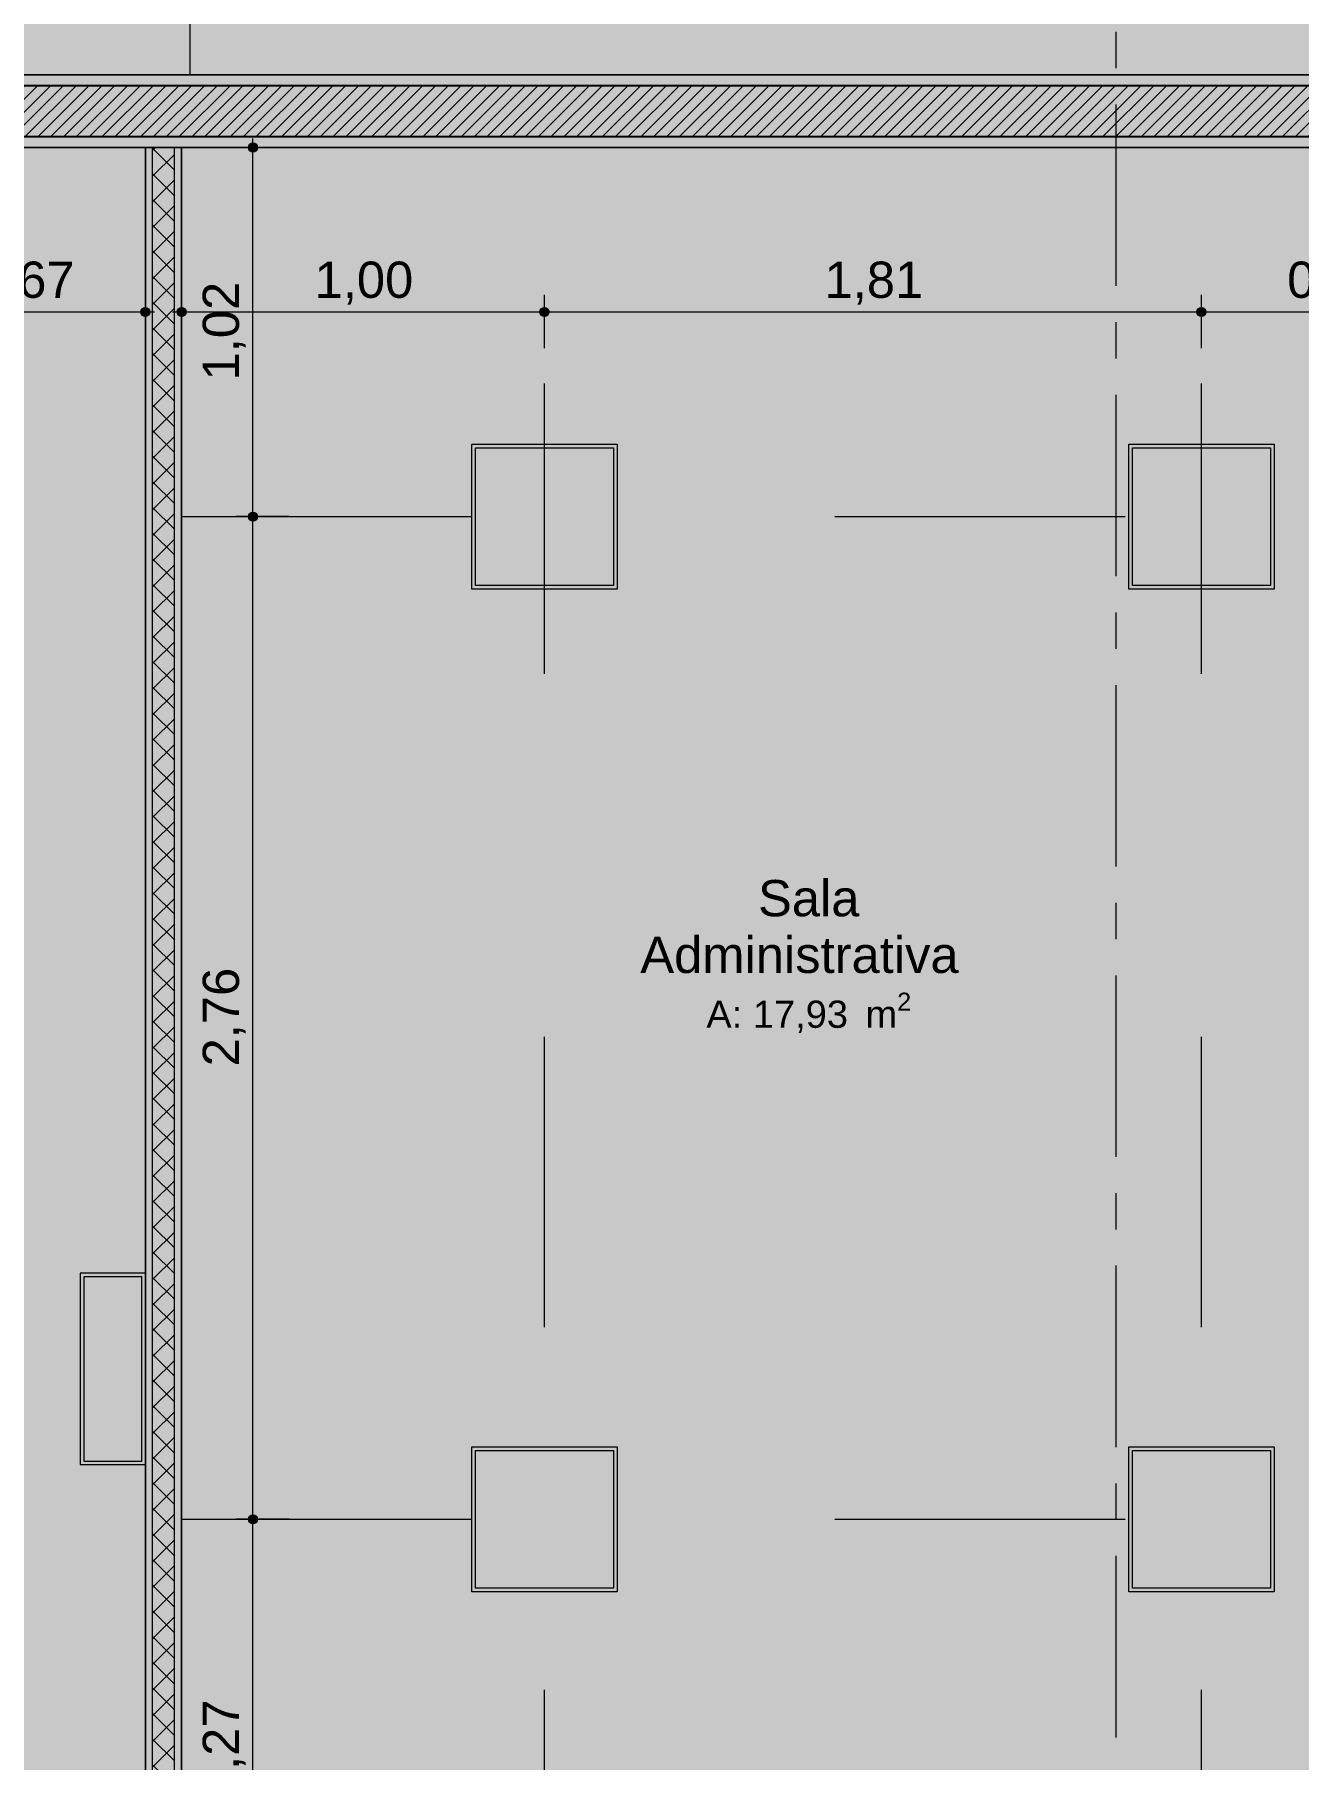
# Model space of a CAD drawing. Header units: metres. Extents: x -77 to -41.1, y -68 to -27.7.
# Drawn here: x -63.119 to -59.636, y -51.742 to -46.989 of the extents above; entities that cross this region are included whole.
import ezdxf

# ---------------------------------------------------------------- set-up
doc = ezdxf.new("R2010")
doc.units = ezdxf.units.M
doc.header["$MEASUREMENT"] = 0
doc.linetypes.add('AStair_dashed', pattern=[1.8, 0.8, -1])
doc.linetypes.add('Dot & Dashed', pattern=[0.6, 0.5, -0.05, 0, -0.05])
for name, color, linetype, lineweight in [('0_Caneta_No__99', 7, 'Continuous', 20), ('FORRO.EXEC_Caneta_No__241', 7, 'Continuous', 13), ('LUMINOTÉCNICA_Caneta_No__96', 252, 'Continuous', 0), ('PAREDE CONSTRUIR_Caneta_No__241', 7, 'Continuous', 13), ('PAREDE CONSTRUIR_Caneta_No__3', 7, 'Continuous', 25), ('PAREDE CONSTRUIR_Caneta_No__83', 84, 'Continuous', 0), ('Selos de Zona Archicad_Caneta_No__11', 7, 'Continuous', 5)]:
    doc.layers.add(name, color=color, linetype=linetype, lineweight=lineweight)
for name, color, linetype in [('COTAS FORRO.EXEC', 7, 'Continuous'), ('FORRO.EXEC', 7, 'Continuous'), ('LUMINOTÉCNICA', 7, 'Continuous'), ('PAREDE CONSTRUIR', 7, 'Continuous'), ('ZONA', 7, 'Continuous')]:
    doc.layers.add(name, color=color, linetype=linetype)
for name, color, linetype, lineweight, true_color in [('COTAS FORRO.EXEC_Caneta_No__25', 7, 'Continuous', 13, 0x982312), ('LAJES.EST_Caneta_No__18', 7, 'Continuous', 0, 0xdfdfdf), ('LAJES.EST_Caneta_No__254', 7, 'Continuous', 0, 0xd1c9ad), ('LUMINOTÉCNICA_Caneta_No__27', 7, 'Continuous', 0, 0xbd2d17), ('LUMINOTÉCNICA_Caneta_No__46', 7, 'Continuous', 0, 0xbf8f00), ('LUMINOTÉCNICA_Caneta_No__56', 7, 'Continuous', 0, 0xffe495), ('ZONA_Caneta_No__56', 7, 'Continuous', 0, 0xffe495)]:
    doc.layers.add(name, color=color, linetype=linetype, lineweight=lineweight, true_color=true_color)
doc.styles.add('GENERATED_STYLE_1', font='arial.ttf')
doc.dimstyles.new('GENERATED_STYLE__1', dxfattribs={"dimtxt": 0.1, "dimasz": 0.0475, "dimexe": 0.18, "dimexo": 0.1, "dimgap": 0, "dimtad": 1, "dimtih": 1, "dimtoh": 1, "dimzin": 0, "dimdsep": 46, "dimtxsty": 'GENERATED_STYLE_1', "dimblk": 'ARROWHEAD_11', "dimblk1": 'ARROWHEAD_11', "dimblk2": 'ARROWHEAD_11', "dimcen": 0.09, "dimclrd": 256, "dimclre": 256, "dimclrt": 256, "dimadec": 0, "dimazin": 0, "dimtfac": 1, "dimtdec": 4, "dimtmove": 0, "dimatfit": 3, "dimfxl": 0, "dimtolj": 1, "dimtzin": 0, "dimarcsym": 0})
doc.dimstyles.new('GENERATED_STYLE__2', dxfattribs={"dimtxt": 0.1, "dimasz": 0.0475, "dimexe": 0.18, "dimexo": 0.1, "dimgap": 0, "dimtad": 1, "dimzin": 0, "dimdsep": 46, "dimtxsty": 'GENERATED_STYLE_1', "dimblk": 'ARROWHEAD_11', "dimblk1": 'ARROWHEAD_11', "dimblk2": 'ARROWHEAD_11', "dimcen": 0.09, "dimclrd": 256, "dimclre": 256, "dimclrt": 256, "dimadec": 0, "dimazin": 0, "dimtfac": 1, "dimtdec": 4, "dimtmove": 0, "dimatfit": 3, "dimfxl": 0, "dimtolj": 1, "dimtzin": 0, "dimarcsym": 0})

# ---------------------------------------------------------------- blocks, each defined once
blk = doc.blocks.new('Sala Administrativa_9_4_3', base_point=(-60.9857, -49.5115))
at = {"layer": 'Selos de Zona Archicad_Caneta_No__11', "color": 7, "lineweight": 5, "insert": (-60.9857, -49.3188), "char_height": 0.1, "width": 1, "attachment_point": 2, "line_spacing_factor": 0.936691, "style": 'GENERATED_STYLE_1'}
blk.add_mtext('\\A1;{\\pqc;\\pt0,0.55;\\fArial|b0|i0|c0|p0;\\W1.000000;Sala Administrativa\\fArial|b0|i0|c0|p0;\\W1.000000;\\A1{\\H.66x;\\S^  ;}\\fArial|b0|i0|c0|p0;\\W1.000000;\\fArial|b0|i0|c0|p0;\\W1.000000;\\A1{\\H.66x;\\S^  ;}}', dxfattribs=at)
at = {"layer": 'Selos de Zona Archicad_Caneta_No__11', "color": 7, "lineweight": 5, "insert": (-60.9857, -49.6292), "char_height": 0.075, "attachment_point": 2, "style": 'GENERATED_STYLE_1'}
blk.add_mtext('\\A1;{\\pqc;\\pt0,0.55;\\fArial|b0|i0|c0|p0;\\W1.000000;A: 17,93\\fArial|b0|i0|c0|p0;\\W1.000000;\\A1{\\H.66x;\\S^  ;}\\fArial|b0|i0|c0|p0;\\W1.000000; m\\fArial|b0|i0|c0|p0;\\W1.000000;\\A1{\\H.66x;\\S2^  ;}}', dxfattribs=at)
blk = doc.blocks.new('*D150')
at = {"layer": 'COTAS FORRO.EXEC_Caneta_No__25', "linetype": 'Continuous', "lineweight": 13, "true_color": 0x982312}
for points in [[(-63.4931, -47.7532), (-63.4922, -47.758), (-63.4895, -47.7621), (-63.4854, -47.7648), (-63.4806, -47.7657), (-63.4759, -47.7648), (-63.4718, -47.7621), (-63.4691, -47.758), (-63.4681, -47.7532), (-63.4691, -47.7485), (-63.4718, -47.7444), (-63.4759, -47.7417), (-63.4806, -47.7407), (-63.4854, -47.7417), (-63.4895, -47.7444), (-63.4922, -47.7485)], [(-62.8265, -47.7532), (-62.8256, -47.758), (-62.8229, -47.7621), (-62.8188, -47.7648), (-62.814, -47.7657), (-62.8093, -47.7648), (-62.8052, -47.7621), (-62.8025, -47.758), (-62.8015, -47.7532), (-62.8025, -47.7485), (-62.8052, -47.7444), (-62.8093, -47.7417), (-62.814, -47.7407), (-62.8188, -47.7417), (-62.8229, -47.7444), (-62.8256, -47.7485)]]:
    blk.add_hatch(color=24, dxfattribs=at).paths.add_polyline_path(points)
at = {"layer": 'COTAS FORRO.EXEC_Caneta_No__25', "color": 24, "linetype": 'Continuous', "lineweight": 13, "true_color": 0x982312}
for p, q in [((-63.4806, -47.7407), (-63.4806, -47.7064)), ((-62.814, -47.7407), (-62.814, -47.7064)), ((-63.4806, -47.8532), (-63.4806, -47.7657)), ((-63.4681, -47.7532), (-62.8265, -47.7532)), ((-62.814, -47.8532), (-62.814, -47.7657)), ((-62.8015, -47.7532), (-62.789, -47.7532))]:
    blk.add_line(p, q, dxfattribs=at)
for centre in [(-63.4806, -47.7532), (-62.814, -47.7532)]:
    blk.add_circle(centre, 0.0125, dxfattribs=at)
at = {"layer": 'COTAS FORRO.EXEC_Caneta_No__25', "color": 24, "lineweight": 13, "true_color": 0x982312, "insert": (-63.2808, -47.7332), "char_height": 0.1, "attachment_point": 7, "style": 'GENERATED_STYLE_1'}
blk.add_mtext('\\A1;{\\pql;\\fArial|b0|i0|c0|p0;\\W1.000000;0,67}', dxfattribs=at)
blk = doc.blocks.new('ARROWHEAD_11')
at = {"color": 0, "linetype": 'Continuous', "lineweight": 0}
blk.add_line((0, 0), (-1, 0), dxfattribs=at)
at = {"color": 0, "linetype": 'Continuous', "lineweight": 0, "const_width": 0.25, "flags": 128}
blk.add_lwpolyline([(-0.125, 0, 1), (0.125, 0, 1)], format="xyb", close=True, dxfattribs=at)
blk = doc.blocks.new('*D151')
at = {"layer": 'COTAS FORRO.EXEC_Caneta_No__25', "linetype": 'Continuous', "lineweight": 13, "true_color": 0x982312}
for points in [[(-62.7265, -47.7532), (-62.7256, -47.758), (-62.7229, -47.7621), (-62.7188, -47.7648), (-62.714, -47.7657), (-62.7093, -47.7648), (-62.7052, -47.7621), (-62.7025, -47.758), (-62.7015, -47.7532), (-62.7025, -47.7485), (-62.7052, -47.7444), (-62.7093, -47.7417), (-62.714, -47.7407), (-62.7188, -47.7417), (-62.7229, -47.7444), (-62.7256, -47.7485)], [(-61.7265, -47.7532), (-61.7256, -47.758), (-61.7229, -47.7621), (-61.7188, -47.7648), (-61.714, -47.7657), (-61.7093, -47.7648), (-61.7052, -47.7621), (-61.7025, -47.758), (-61.7015, -47.7532), (-61.7025, -47.7485), (-61.7052, -47.7444), (-61.7093, -47.7417), (-61.714, -47.7407), (-61.7188, -47.7417), (-61.7229, -47.7444), (-61.7256, -47.7485)]]:
    blk.add_hatch(color=24, dxfattribs=at).paths.add_polyline_path(points)
at = {"layer": 'COTAS FORRO.EXEC_Caneta_No__25', "color": 24, "linetype": 'Continuous', "lineweight": 13, "true_color": 0x982312}
for p, q in [((-62.714, -47.7407), (-62.714, -47.7064)), ((-61.714, -47.7407), (-61.714, -47.7064)), ((-62.739, -47.7532), (-62.7265, -47.7532)), ((-62.714, -47.8532), (-62.714, -47.7657)), ((-62.7015, -47.7532), (-61.7265, -47.7532)), ((-61.714, -47.8532), (-61.714, -47.7657))]:
    blk.add_line(p, q, dxfattribs=at)
for centre in [(-62.714, -47.7532), (-61.714, -47.7532)]:
    blk.add_circle(centre, 0.0125, dxfattribs=at)
at = {"layer": 'COTAS FORRO.EXEC_Caneta_No__25', "color": 24, "lineweight": 13, "true_color": 0x982312, "insert": (-62.3475, -47.7332), "char_height": 0.1, "attachment_point": 7, "style": 'GENERATED_STYLE_1'}
blk.add_mtext('\\A1;{\\pql;\\fArial|b0|i0|c0|p0;\\W1.000000;1,00}', dxfattribs=at)
blk = doc.blocks.new('*D152')
at = {"layer": 'COTAS FORRO.EXEC_Caneta_No__25', "linetype": 'Continuous', "lineweight": 13, "true_color": 0x982312}
for points in [[(-61.7265, -47.7532), (-61.7256, -47.758), (-61.7229, -47.7621), (-61.7188, -47.7648), (-61.714, -47.7657), (-61.7093, -47.7648), (-61.7052, -47.7621), (-61.7025, -47.758), (-61.7015, -47.7532), (-61.7025, -47.7485), (-61.7052, -47.7444), (-61.7093, -47.7417), (-61.714, -47.7407), (-61.7188, -47.7417), (-61.7229, -47.7444), (-61.7256, -47.7485)], [(-59.9159, -47.7532), (-59.915, -47.758), (-59.9122, -47.7621), (-59.9082, -47.7648), (-59.9034, -47.7657), (-59.8986, -47.7648), (-59.8946, -47.7621), (-59.8919, -47.758), (-59.8909, -47.7532), (-59.8919, -47.7485), (-59.8946, -47.7444), (-59.8986, -47.7417), (-59.9034, -47.7407), (-59.9082, -47.7417), (-59.9122, -47.7444), (-59.915, -47.7485)]]:
    blk.add_hatch(color=24, dxfattribs=at).paths.add_polyline_path(points)
at = {"layer": 'COTAS FORRO.EXEC_Caneta_No__25', "color": 24, "linetype": 'Continuous', "lineweight": 13, "true_color": 0x982312}
for p, q in [((-61.714, -47.7407), (-61.714, -47.7064)), ((-59.9034, -47.7407), (-59.9034, -47.7064)), ((-61.714, -47.8532), (-61.714, -47.7657)), ((-61.7015, -47.7532), (-59.9159, -47.7532)), ((-59.9034, -47.8532), (-59.9034, -47.7657))]:
    blk.add_line(p, q, dxfattribs=at)
for centre in [(-61.714, -47.7532), (-59.9034, -47.7532)]:
    blk.add_circle(centre, 0.0125, dxfattribs=at)
at = {"layer": 'COTAS FORRO.EXEC_Caneta_No__25', "color": 24, "lineweight": 13, "true_color": 0x982312, "insert": (-60.9422, -47.7332), "char_height": 0.1, "attachment_point": 7, "style": 'GENERATED_STYLE_1'}
blk.add_mtext('\\A1;{\\pql;\\fArial|b0|i0|c0|p0;\\W1.000000;1,81}', dxfattribs=at)
blk = doc.blocks.new('*D153')
at = {"layer": 'COTAS FORRO.EXEC_Caneta_No__25', "linetype": 'Continuous', "lineweight": 13, "true_color": 0x982312}
for points in [[(-59.9159, -47.7532), (-59.915, -47.758), (-59.9122, -47.7621), (-59.9082, -47.7648), (-59.9034, -47.7657), (-59.8986, -47.7648), (-59.8946, -47.7621), (-59.8919, -47.758), (-59.8909, -47.7532), (-59.8919, -47.7485), (-59.8946, -47.7444), (-59.8986, -47.7417), (-59.9034, -47.7407), (-59.9082, -47.7417), (-59.9122, -47.7444), (-59.915, -47.7485)], [(-59.1765, -47.7532), (-59.1756, -47.758), (-59.1729, -47.7621), (-59.1688, -47.7648), (-59.164, -47.7657), (-59.1593, -47.7648), (-59.1552, -47.7621), (-59.1525, -47.758), (-59.1515, -47.7532), (-59.1525, -47.7485), (-59.1552, -47.7444), (-59.1593, -47.7417), (-59.164, -47.7407), (-59.1688, -47.7417), (-59.1729, -47.7444), (-59.1756, -47.7485)]]:
    blk.add_hatch(color=24, dxfattribs=at).paths.add_polyline_path(points)
at = {"layer": 'COTAS FORRO.EXEC_Caneta_No__25', "color": 24, "linetype": 'Continuous', "lineweight": 13, "true_color": 0x982312}
for p, q in [((-59.164, -47.7407), (-59.164, -47.6532)), ((-59.9034, -47.7407), (-59.9034, -47.7064)), ((-59.9034, -47.8532), (-59.9034, -47.7657)), ((-59.8909, -47.7532), (-59.1765, -47.7532)), ((-59.164, -47.8001), (-59.164, -47.7657)), ((-59.1515, -47.7532), (-59.139, -47.7532))]:
    blk.add_line(p, q, dxfattribs=at)
for centre in [(-59.9034, -47.7532), (-59.164, -47.7532)]:
    blk.add_circle(centre, 0.0125, dxfattribs=at)
at = {"layer": 'COTAS FORRO.EXEC_Caneta_No__25', "color": 24, "lineweight": 13, "true_color": 0x982312, "insert": (-59.6672, -47.7332), "char_height": 0.1, "attachment_point": 7, "style": 'GENERATED_STYLE_1'}
blk.add_mtext('\\A1;{\\pql;\\fArial|b0|i0|c0|p0;\\W1.000000;0,74}', dxfattribs=at)
blk = doc.blocks.new('*D154')
at = {"layer": 'COTAS FORRO.EXEC_Caneta_No__25', "linetype": 'Continuous', "lineweight": 13, "true_color": 0x982312}
for points in [[(-62.5298, -51.0805), (-62.5288, -51.0853), (-62.5261, -51.0894), (-62.522, -51.0921), (-62.5173, -51.093), (-62.5125, -51.0921), (-62.5084, -51.0894), (-62.5057, -51.0853), (-62.5048, -51.0805), (-62.5057, -51.0757), (-62.5084, -51.0717), (-62.5125, -51.069), (-62.5173, -51.068), (-62.522, -51.069), (-62.5261, -51.0717), (-62.5288, -51.0757)], [(-62.5298, -52.3506), (-62.5288, -52.3554), (-62.5261, -52.3594), (-62.522, -52.3621), (-62.5173, -52.3631), (-62.5125, -52.3621), (-62.5084, -52.3594), (-62.5057, -52.3554), (-62.5048, -52.3506), (-62.5057, -52.3458), (-62.5084, -52.3417), (-62.5125, -52.339), (-62.5173, -52.3381), (-62.522, -52.339), (-62.5261, -52.3417), (-62.5288, -52.3458)]]:
    blk.add_hatch(color=24, dxfattribs=at).paths.add_polyline_path(points)
at = {"layer": 'COTAS FORRO.EXEC_Caneta_No__25', "color": 24, "linetype": 'Continuous', "lineweight": 13, "true_color": 0x982312}
for p, q in [((-62.5298, -51.0805), (-62.5641, -51.0805)), ((-62.5173, -52.3381), (-62.5173, -51.093)), ((-62.4173, -51.0805), (-62.5048, -51.0805)), ((-62.5298, -52.3506), (-62.5641, -52.3506)), ((-62.5173, -52.3756), (-62.5173, -52.3631)), ((-62.4173, -52.3506), (-62.5048, -52.3506))]:
    blk.add_line(p, q, dxfattribs=at)
for centre in [(-62.5173, -51.0805), (-62.5173, -52.3506)]:
    blk.add_circle(centre, 0.0125, dxfattribs=at)
at = {"layer": 'COTAS FORRO.EXEC_Caneta_No__25', "color": 24, "lineweight": 13, "true_color": 0x982312, "insert": (-62.5373, -51.849), "char_height": 0.1, "attachment_point": 7, "rotation": 90, "style": 'GENERATED_STYLE_1'}
blk.add_mtext('\\A1;{\\pql;\\fArial|b0|i0|c0|p0;\\W1.000000;1,27}', dxfattribs=at)
blk = doc.blocks.new('*D155')
at = {"layer": 'COTAS FORRO.EXEC_Caneta_No__25', "linetype": 'Continuous', "lineweight": 13, "true_color": 0x982312}
for points in [[(-62.5298, -48.3175), (-62.5288, -48.3223), (-62.5261, -48.3263), (-62.522, -48.3291), (-62.5173, -48.33), (-62.5125, -48.3291), (-62.5084, -48.3263), (-62.5057, -48.3223), (-62.5048, -48.3175), (-62.5057, -48.3127), (-62.5084, -48.3087), (-62.5125, -48.306), (-62.5173, -48.305), (-62.522, -48.306), (-62.5261, -48.3087), (-62.5288, -48.3127)], [(-62.5298, -51.0805), (-62.5288, -51.0853), (-62.5261, -51.0894), (-62.522, -51.0921), (-62.5173, -51.093), (-62.5125, -51.0921), (-62.5084, -51.0894), (-62.5057, -51.0853), (-62.5048, -51.0805), (-62.5057, -51.0757), (-62.5084, -51.0717), (-62.5125, -51.069), (-62.5173, -51.068), (-62.522, -51.069), (-62.5261, -51.0717), (-62.5288, -51.0757)]]:
    blk.add_hatch(color=24, dxfattribs=at).paths.add_polyline_path(points)
at = {"layer": 'COTAS FORRO.EXEC_Caneta_No__25', "color": 24, "linetype": 'Continuous', "lineweight": 13, "true_color": 0x982312}
for p, q in [((-62.5298, -48.3175), (-62.5641, -48.3175)), ((-62.5173, -51.068), (-62.5173, -48.33)), ((-62.4173, -48.3175), (-62.5048, -48.3175)), ((-62.5298, -51.0805), (-62.5641, -51.0805)), ((-62.4173, -51.0805), (-62.5048, -51.0805))]:
    blk.add_line(p, q, dxfattribs=at)
for centre in [(-62.5173, -48.3175), (-62.5173, -51.0805)]:
    blk.add_circle(centre, 0.0125, dxfattribs=at)
at = {"layer": 'COTAS FORRO.EXEC_Caneta_No__25', "color": 24, "lineweight": 13, "true_color": 0x982312, "insert": (-62.5373, -49.8325), "char_height": 0.1, "attachment_point": 7, "rotation": 90, "style": 'GENERATED_STYLE_1'}
blk.add_mtext('\\A1;{\\pql;\\fArial|b0|i0|c0|p0;\\W1.000000;2,76}', dxfattribs=at)
blk = doc.blocks.new('*D156')
at = {"layer": 'COTAS FORRO.EXEC_Caneta_No__25', "linetype": 'Continuous', "lineweight": 13, "true_color": 0x982312}
for points in [[(-62.5298, -47.3002), (-62.5288, -47.305), (-62.5261, -47.309), (-62.522, -47.3117), (-62.5173, -47.3127), (-62.5125, -47.3117), (-62.5084, -47.309), (-62.5057, -47.305), (-62.5048, -47.3002), (-62.5057, -47.2954), (-62.5084, -47.2913), (-62.5125, -47.2886), (-62.5173, -47.2877), (-62.522, -47.2886), (-62.5261, -47.2913), (-62.5288, -47.2954)], [(-62.5298, -48.3175), (-62.5288, -48.3223), (-62.5261, -48.3263), (-62.522, -48.3291), (-62.5173, -48.33), (-62.5125, -48.3291), (-62.5084, -48.3263), (-62.5057, -48.3223), (-62.5048, -48.3175), (-62.5057, -48.3127), (-62.5084, -48.3087), (-62.5125, -48.306), (-62.5173, -48.305), (-62.522, -48.306), (-62.5261, -48.3087), (-62.5288, -48.3127)]]:
    blk.add_hatch(color=24, dxfattribs=at).paths.add_polyline_path(points)
at = {"layer": 'COTAS FORRO.EXEC_Caneta_No__25', "color": 24, "linetype": 'Continuous', "lineweight": 13, "true_color": 0x982312}
for p, q in [((-62.5173, -47.2877), (-62.5173, -47.2752)), ((-62.5298, -47.3002), (-62.5641, -47.3002)), ((-62.5173, -48.305), (-62.5173, -47.3127)), ((-62.4173, -47.3002), (-62.5048, -47.3002)), ((-62.5298, -48.3175), (-62.5641, -48.3175)), ((-62.4173, -48.3175), (-62.5048, -48.3175))]:
    blk.add_line(p, q, dxfattribs=at)
for centre in [(-62.5173, -47.3002), (-62.5173, -48.3175)]:
    blk.add_circle(centre, 0.0125, dxfattribs=at)
at = {"layer": 'COTAS FORRO.EXEC_Caneta_No__25', "color": 24, "lineweight": 13, "true_color": 0x982312, "insert": (-62.5373, -47.9423), "char_height": 0.1, "attachment_point": 7, "rotation": 90, "style": 'GENERATED_STYLE_1'}
blk.add_mtext('\\A1;{\\pql;\\fArial|b0|i0|c0|p0;\\W1.000000;1,02}', dxfattribs=at)
blk = doc.blocks.new('*D210')
at = {"layer": 'COTAS FORRO.EXEC_Caneta_No__25', "linetype": 'Continuous', "lineweight": 13, "true_color": 0x982312}
for points in [[(-64.4554, -46.0845), (-64.4544, -46.0893), (-64.4517, -46.0933), (-64.4477, -46.096), (-64.4429, -46.097), (-64.4381, -46.096), (-64.434, -46.0933), (-64.4313, -46.0893), (-64.4304, -46.0845), (-64.4313, -46.0797), (-64.434, -46.0756), (-64.4381, -46.0729), (-64.4429, -46.072), (-64.4477, -46.0729), (-64.4517, -46.0756), (-64.4544, -46.0797)], [(-64.4554, -47.1002), (-64.4544, -47.105), (-64.4517, -47.109), (-64.4477, -47.1117), (-64.4429, -47.1127), (-64.4381, -47.1117), (-64.434, -47.109), (-64.4313, -47.105), (-64.4304, -47.1002), (-64.4313, -47.0954), (-64.434, -47.0913), (-64.4381, -47.0886), (-64.4429, -47.0877), (-64.4477, -47.0886), (-64.4517, -47.0913), (-64.4544, -47.0954)]]:
    blk.add_hatch(color=24, dxfattribs=at).paths.add_polyline_path(points)
at = {"layer": 'COTAS FORRO.EXEC_Caneta_No__25', "color": 24, "linetype": 'Continuous', "lineweight": 13, "true_color": 0x982312}
for p, q in [((-64.4554, -46.0845), (-64.4898, -46.0845)), ((-64.4429, -47.0877), (-64.4429, -46.097)), ((-64.3429, -46.0845), (-64.4304, -46.0845)), ((-64.4554, -47.1002), (-64.4898, -47.1002)), ((-64.3429, -47.1002), (-64.4304, -47.1002)), ((-64.4429, -47.1252), (-64.4429, -47.1127))]:
    blk.add_line(p, q, dxfattribs=at)
for centre in [(-64.4429, -46.0845), (-64.4429, -47.1002)]:
    blk.add_circle(centre, 0.0125, dxfattribs=at)
at = {"layer": 'COTAS FORRO.EXEC_Caneta_No__25', "color": 24, "lineweight": 13, "true_color": 0x982312, "insert": (-64.4629, -46.7258), "char_height": 0.1, "attachment_point": 7, "rotation": 90, "style": 'GENERATED_STYLE_1'}
blk.add_mtext('\\A1;{\\pql;\\fArial|b0|i0|c0|p0;\\W1.000000;1,02}', dxfattribs=at)
blk = doc.blocks.new('Fluorescent Lamp 26')
at = {"layer": 'LUMINOTÉCNICA_Caneta_No__27', "linetype": 'Continuous', "lineweight": 0, "true_color": 0xedc9c4}
blk.add_hatch(color=254, dxfattribs=at).paths.add_polyline_path([(0, 0), (0.4, 0), (0.4, 0.4), (0, 0.4)])
at = {"layer": 'LUMINOTÉCNICA_Caneta_No__27', "color": 22, "linetype": 'Continuous', "lineweight": 0, "true_color": 0xbd2d17}
for p, q in [((0.4, 0.4), (0, 0.4)), ((0, 0.4), (0, 0)), ((0.39, 0.39), (0.01, 0.39)), ((0.01, 0.39), (0.01, 0.01)), ((0.39, 0.01), (0.39, 0.39)), ((0.4, 0), (0.4, 0.4)), ((0, 0), (0.4, 0)), ((0.01, 0.01), (0.39, 0.01))]:
    blk.add_line(p, q, dxfattribs=at)
blk = doc.blocks.new('Fluorescent Lamp 26_6')
at = {"layer": 'LUMINOTÉCNICA_Caneta_No__56', "linetype": 'Continuous', "lineweight": 0, "true_color": 0xfef7e3}
blk.add_hatch(color=7, dxfattribs=at).paths.add_polyline_path([(0, 0), (0.5275, 0), (0.5275, 0.1799), (0, 0.1799)])
at = {"layer": 'LUMINOTÉCNICA_Caneta_No__46', "color": 42, "linetype": 'Continuous', "lineweight": 0, "true_color": 0xbf8f00}
for p, q in [((0.5275, 0.1799), (0, 0.1799)), ((0, 0.1799), (0, 0)), ((0.5175, 0.1699), (0.01, 0.1699)), ((0.01, 0.1699), (0.01, 0.01)), ((0.5175, 0.01), (0.5175, 0.1699)), ((0.5275, 0), (0.5275, 0.1799)), ((0, 0), (0.5275, 0)), ((0.01, 0.01), (0.5175, 0.01))]:
    blk.add_line(p, q, dxfattribs=at)

msp = doc.modelspace()

# ---------------------------------------------------------------- hatches: boundary and pattern name
at = {"layer": 'FORRO.EXEC', "linetype": 'Continuous', "lineweight": 0, "true_color": 0xfbfbfb}
for points in [[(-64.914, -38.2037), (-56.514, -38.2037), (-56.514, -42.3002), (-64.914, -42.3002), (-64.914, -47.1002), (-56.514, -47.1002), (-56.514, -52.5506), (-62.614, -52.5506), (-62.614, -54.0506), (-56.514, -54.0506), (-56.514, -56.6006), (-54.014, -56.6006), (-54.014, -54.5506), (-54.014, -53.0506), (-54.014, -52.3506), (-45.8136, -52.3506), (-45.8136, -50.8516), (-54.014, -50.8516), (-54.014, -36.7038), (-56.514, -36.7038), (-64.914, -36.7038)], [(-66.164, -54.0506), (-62.814, -54.0506), (-62.814, -47.3002), (-66.164, -47.3002)], [(-62.714, -52.3506), (-59.164, -52.3506), (-59.164, -47.3002), (-62.714, -47.3002)]]:
    msp.add_hatch(color=7, dxfattribs=at).paths.add_polyline_path(points)
at = {"layer": 'LAJES.EST_Caneta_No__18', "linetype": 'Continuous', "lineweight": 0, "true_color": 0xdfdfdf}
h = msp.add_hatch(dxfattribs=at)
h.set_pattern_fill('Piso_Externo__0003', color=254, style=0, pattern_type=2)
h.set_pattern_definition([(45, (0, 0.6), (-0.1909188, 0.1909188), [0, -0.18, 0, -0.27]), (110, (0.6, 0.6), (0.253717, 0.09234544), [0, -0.132, 0, -0.228])])
h.paths.add_polyline_path([(-76.514, -65.1016), (-73.814, -65.1016, -0.414214), (-75.814, -67.1016), (-66.814, -67.1016, -0.414214), (-68.814, -65.1016), (-68.814, -62.301), (-68.814, -45.4002, -0.414214), (-66.514, -43.1002), (-65.914, -43.1002), (-65.914, -42.3002), (-66.514, -42.3002), (-66.514, -38.2041), (-65.114, -38.2041), (-65.114, -36.7038), (-66.514, -36.7038), (-66.514, -32.5997), (-65.114, -32.5997), (-56.714, -32.5997), (-53.814, -32.5997), (-44.014, -32.5997), (-44.014, -42.3002), (-53.814, -42.3002), (-53.814, -47.1002), (-44.014, -47.1002), (-44.014, -50.8516), (-45.6136, -50.8516), (-45.6136, -52.3506), (-44.014, -52.3506), (-44.014, -60.3006), (-48.9163, -60.3006), (-48.9163, -61.1006), (-44.3609, -61.1006), (-44.3609, -67.1016), (-44.014, -67.1016), (-41.514, -67.1016), (-41.514, -28.1016), (-41.714, -28.1016), (-41.714, -60.3006), (-43.014, -60.3006), (-43.014, -30.0016), (-66.514, -30.0016), (-66.514, -28.1016), (-76.514, -28.1016)])
h.paths.add_polyline_path([(-73.814, -45.1016), (-76.314, -45.1016), (-76.314, -43.0892), (-75.7984, -43.0908, -0.414214), (-73.8139, -45.0876)], flags=0)
h.paths.add_polyline_path([(-73.814, -45.5846, -0.009328), (-73.814, -45.6604)], flags=0)
h.paths.add_polyline_path([(-52.814, -46.3002), (-52.814, -43.1002), (-44.014, -43.1002), (-44.014, -46.3002)], flags=0)
h.paths.add_polyline_path([(-67.714, -34.1), (-76.314, -34.1), (-76.314, -32.5997), (-67.714, -32.5997)], flags=0)
at = {"layer": 'LAJES.EST_Caneta_No__254', "linetype": 'Continuous', "lineweight": 0, "true_color": 0xd1c9ad}
h = msp.add_hatch(dxfattribs=at)
h.set_pattern_fill('Haie_OD_0003', color=9, style=0, pattern_type=2)
h.set_pattern_definition([(45, (0, 0.5), (-0.159099, 0.159099), [0, -0.15, 0, -0.225]), (110, (0.5, 0.5), (0.21143084, 0.07695453), [0, -0.11, 0, -0.19])])
h.paths.add_polyline_path([(-65.114, -47.1002), (-66.514, -47.1002), (-66.514, -60.3006), (-56.514, -60.3006), (-44.014, -60.3006), (-44.014, -56.6006), (-50.5957, -56.6006), (-50.5957, -54.2479), (-52.6157, -54.2479), (-52.6157, -52.5506), (-50.5957, -52.5506), (-45.6136, -52.5506), (-45.6136, -50.8516), (-44.014, -50.8516), (-44.014, -47.1002), (-53.814, -47.1002), (-53.814, -42.3002), (-44.014, -42.3002), (-44.014, -37.1002), (-51.174, -37.1002), (-51.174, -32.5997), (-53.814, -32.5997), (-56.714, -32.5997), (-58.7637, -32.5997), (-58.7637, -34.9038), (-63.464, -34.9038), (-63.464, -36.5038), (-65.114, -36.5038), (-65.114, -38.4037), (-63.464, -38.4037), (-63.464, -42.1002), (-65.114, -42.1002), (-65.114, -42.3002)])
h.paths.add_polyline_path([(-60.5596, -42.1002), (-60.5596, -38.4037), (-58.8637, -38.4037), (-58.8637, -42.1002)], flags=0)
h.paths.add_polyline_path([(-59.064, -48.7001), (-59.064, -47.3002), (-56.714, -47.3002), (-56.714, -48.7001)], flags=0)
at = {"layer": 'PAREDE CONSTRUIR', "linetype": 'Continuous', "lineweight": 0, "true_color": 0xffffff}
for points in [[(-59.064, -47.1002), (-64.914, -47.1002), (-64.914, -47.1302), (-59.064, -47.1302)], [(-64.914, -47.3002), (-59.064, -47.3002), (-59.064, -47.2702), (-64.914, -47.2702)], [(-62.794, -52.3506), (-62.794, -47.3002), (-62.814, -47.3002), (-62.814, -52.3506)], [(-62.714, -52.3506), (-62.714, -47.3002), (-62.734, -47.3002), (-62.734, -52.3506)]]:
    msp.add_hatch(color=7, dxfattribs=at).paths.add_polyline_path(points)
at = {"layer": 'PAREDE CONSTRUIR', "linetype": 'Continuous', "lineweight": 0, "true_color": 0x000000}
h = msp.add_hatch(dxfattribs=at)
h.set_pattern_fill('common_brick_0003', color=18, style=0, pattern_type=2)
h.set_pattern_definition([(45, (0, 0), (-0.0176776695, 0.0176776695), [])])
h.paths.add_polyline_path([(-59.064, -47.1302), (-64.914, -47.1302), (-64.914, -47.2702), (-59.064, -47.2702)])
at = {"layer": 'PAREDE CONSTRUIR_Caneta_No__83', "linetype": 'Continuous', "lineweight": 0}
h = msp.add_hatch(dxfattribs=at)
h.set_pattern_fill('Placomur_0003', color=84, style=0, pattern_type=2)
h.set_pattern_definition([(45, (0, 0), (-0.03535534, 0.03535534), []), (135, (0, 0), (0.03535534, 0.03535534), [])])
h.paths.add_polyline_path([(-62.734, -52.3506), (-62.734, -47.3002), (-62.794, -47.3002), (-62.794, -52.3506)])

# ---------------------------------------------------------------- linework, layer by layer
at = {"layer": '0_Caneta_No__99', "color": 7, "linetype": 'Dot & Dashed', "lineweight": 20}
msp.add_line((-60.1393, -27.9815), (-60.1393, -67.6566), dxfattribs=at)
at = {"layer": 'FORRO.EXEC_Caneta_No__241', "color": 7, "linetype": 'Continuous', "lineweight": 13, "flags": 128}
for points in [[(-64.914, -38.2037), (-56.514, -38.2037), (-56.514, -42.3002), (-64.914, -42.3002), (-64.914, -47.1002), (-56.514, -47.1002), (-56.514, -52.5506), (-62.614, -52.5506), (-62.614, -54.0506), (-56.514, -54.0506), (-56.514, -56.6006), (-54.014, -56.6006), (-54.014, -54.5506), (-54.014, -53.0506), (-54.014, -52.3506), (-45.8136, -52.3506), (-45.8136, -50.8516), (-54.014, -50.8516), (-54.014, -36.7038), (-56.514, -36.7038), (-64.914, -36.7038)], [(-66.164, -54.0506), (-62.814, -54.0506), (-62.814, -47.3002), (-66.164, -47.3002)], [(-62.714, -52.3506), (-59.164, -52.3506), (-59.164, -47.3002), (-62.714, -47.3002)]]:
    msp.add_lwpolyline(points, close=True, dxfattribs=at)
at = {"layer": 'LUMINOTÉCNICA_Caneta_No__96', "color": 252, "linetype": 'AStair_dashed', "lineweight": 0}
for p, q in [((-62.6907, -47.1002), (-62.6907, -42.3002)), ((-61.714, -52.3506), (-61.714, -47.3002)), ((-59.9034, -52.3506), (-59.9034, -47.3002)), ((-62.714, -48.3175), (-59.164, -48.3175)), ((-66.164, -48.8477), (-62.814, -48.8477)), ((-62.714, -51.0805), (-59.164, -51.0805))]:
    msp.add_line(p, q, dxfattribs=at)
at = {"layer": 'PAREDE CONSTRUIR_Caneta_No__241', "color": 7, "linetype": 'Continuous', "lineweight": 13}
for p, q in [((-62.794, -52.3506), (-62.794, -47.3002)), ((-62.734, -52.3506), (-62.734, -47.3002))]:
    msp.add_line(p, q, dxfattribs=at)
at = {"layer": 'PAREDE CONSTRUIR_Caneta_No__241', "color": 7, "linetype": 'Continuous', "lineweight": 13, "flags": 128}
for points in [[(-59.064, -47.1002), (-64.914, -47.1002)], [(-64.914, -47.3002), (-59.064, -47.3002)], [(-62.814, -47.3002), (-62.814, -52.3506)], [(-62.794, -47.3002), (-62.814, -47.3002)], [(-62.734, -47.3002), (-62.794, -47.3002)], [(-62.714, -47.3002), (-62.734, -47.3002)], [(-62.714, -52.3506), (-62.714, -47.3002)]]:
    msp.add_lwpolyline(points, dxfattribs=at)
at = {"layer": 'PAREDE CONSTRUIR_Caneta_No__3', "color": 7, "linetype": 'Continuous', "lineweight": 25}
for p, q in [((-59.064, -47.1302), (-64.914, -47.1302)), ((-64.914, -47.2702), (-59.064, -47.2702))]:
    msp.add_line(p, q, dxfattribs=at)
at = {"layer": 'ZONA_Caneta_No__56', "color": 41, "linetype": 'Continuous', "lineweight": 0, "true_color": 0xffe495, "flags": 128}
for points in [[(-56.514, -42.3002), (-64.914, -42.3002), (-64.914, -47.1002), (-56.514, -47.1002)], [(-62.814, -47.3002), (-66.164, -47.3002), (-66.164, -54.0506), (-62.814, -54.0506)], [(-59.164, -47.3002), (-62.714, -47.3002), (-62.714, -52.3506), (-59.164, -52.3506)]]:
    msp.add_lwpolyline(points, close=True, dxfattribs=at)

# ---------------------------------------------------------------- block references
at = {"layer": 'LUMINOTÉCNICA', "color": 61, "linetype": 'Continuous', "lineweight": 0, "true_color": 0xeaffaa, "xscale": -1}
for p in [(-61.514, -48.5175), (-59.7034, -48.5175), (-61.514, -51.2805), (-59.7034, -51.2805)]:
    msp.add_blockref('Fluorescent Lamp 26', p, dxfattribs=at)
at = {"layer": 'LUMINOTÉCNICA', "color": 61, "linetype": 'Continuous', "lineweight": 0, "true_color": 0xeaffaa, "rotation": 90}
msp.add_blockref('Fluorescent Lamp 26_6', (-62.814, -50.9299), dxfattribs=at)
at = {"layer": 'ZONA', "color": 7, "linetype": 'Continuous', "lineweight": 0}
msp.add_blockref('Sala Administrativa_9_4_3', (-60.9857, -49.5115), dxfattribs=at)

# ---------------------------------------------------------------- dimensions: what is measured, and where the dimension line sits
at = {"layer": 'COTAS FORRO.EXEC', "color": 24, "linetype": 'Continuous', "lineweight": 13, "true_color": 0x982312}
for base, p1, p2, picture, middle in [((-64.4429, -46.0845), (-62.6907, -47.1002), (-62.6907, -46.0845), '*D210', (-64.5129, -46.5963)), ((-62.5173, -47.3002), (-61.714, -48.3175), (-61.714, -47.3002), '*D156', (-62.5873, -47.8128)), ((-62.5173, -48.3175), (-61.714, -51.0805), (-61.714, -48.3175), '*D155', (-62.5873, -49.703)), ((-62.5173, -51.0805), (-62.3923, -52.3506), (-61.714, -51.0805), '*D154', (-62.5873, -51.7195))]:
    dim = msp.add_linear_dim(base=base, p1=p1, p2=p2, angle=90, dimstyle='GENERATED_STYLE__2', dxfattribs=at)
    dim.commit()
    dim.dimension.update_dxf_attribs({"geometry": picture, "text_midpoint": middle, "dimtype": 160, "text_rotation": 90})
for base, p1, p2, picture, middle in [((-59.164, -47.7532), (-59.9034, -48.3175), (-59.164, -47.3002), '*D153', (-59.5377, -47.6832)), ((-62.814, -47.7532), (-63.4806, -48.3397), (-62.814, -48.8477), '*D150', (-63.1513, -47.6832)), ((-61.714, -47.7532), (-62.714, -49.8254), (-61.714, -48.3175), '*D151', (-62.218, -47.6832)), ((-59.9034, -47.7532), (-61.714, -48.3175), (-59.9034, -48.3175), '*D152', (-60.8127, -47.6832))]:
    dim = msp.add_linear_dim(base=base, p1=p1, p2=p2, dimstyle='GENERATED_STYLE__1', dxfattribs=at)
    dim.commit()
    dim.dimension.update_dxf_attribs({"geometry": picture, "text_midpoint": middle, "dimtype": 160})

doc.saveas('drawing.dxf')
